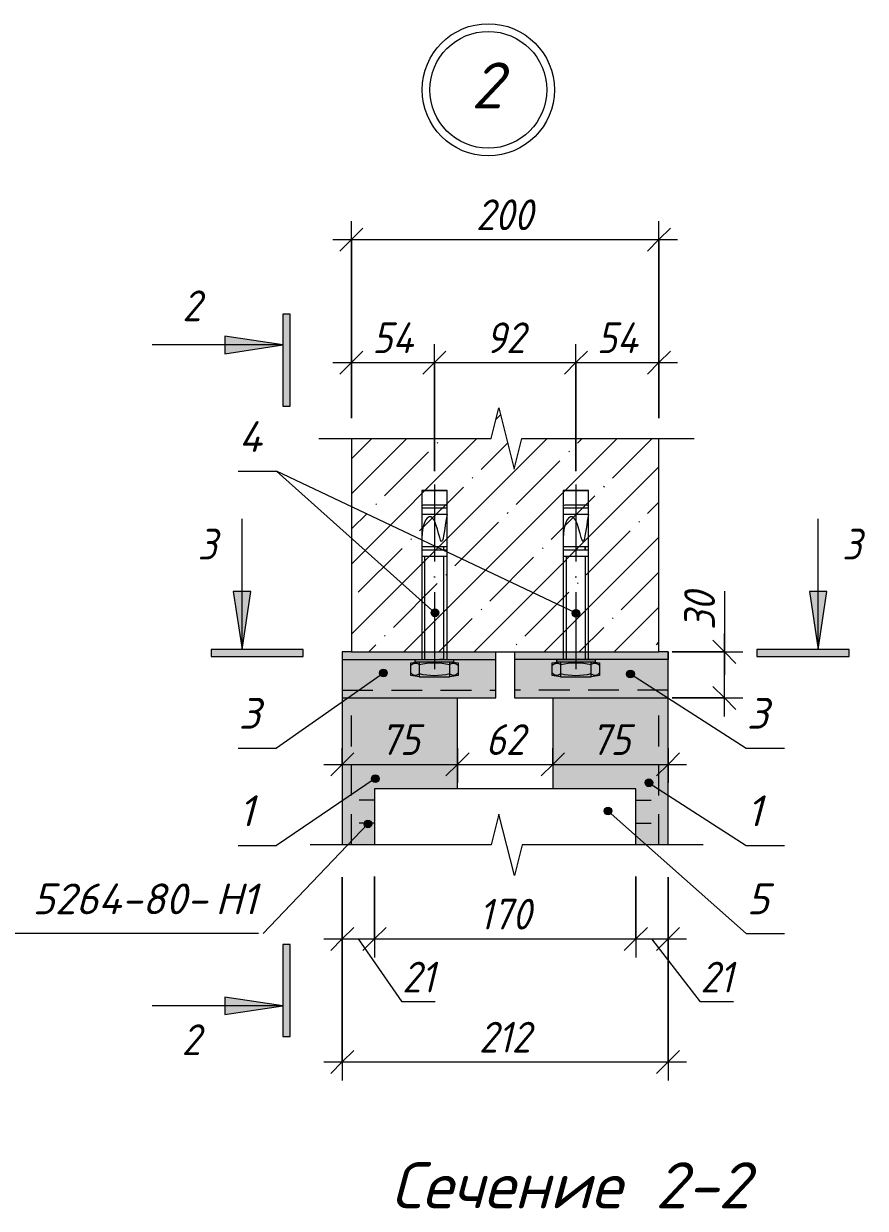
# Model space of a CAD drawing. Header units: millimetres. Extents: x 1525 to 46824, y -520 to 14115.
# Drawn here: x 32928 to 33475, y 3979 to 4749 of the extents above; entities that cross this region are included whole.
import ezdxf

# ---------------------------------------------------------------- set-up
doc = ezdxf.new("R2010")
doc.units = ezdxf.units.MM
for name, pattern in [('200_ШТРИХ_ш1п0_6_', [32, 20, -12]), ('50_200_ШТРИХ_1Т_ш5_п1_п1_', [70, 50, -10, 0, -10]), ('IMPORT-Невидимая', [39.122222, 28.222222, -10.9])]:
    doc.linetypes.add(name, pattern=pattern)
for name, color, linetype, lineweight in [('A-ANNO-DIMS', 7, 'Continuous', 9), ('A-ANNO-DIMS-10', 7, 'Continuous', 9), ('A-ANNO-NOTE', 7, 'Continuous', 9), ('A-DETL', 7, 'Continuous', 9), ('A-DETL-1', 7, 'Continuous', 5), ('A-DETL-2', 7, '200_ШТРИХ_ш1п0_6_', 5), ('A-DETL-3', 7, 'Continuous', 20), ('A-DETL-4', 7, 'IMPORT-Невидимая', 5), ('A-DETL-5', 7, '50_200_ШТРИХ_1Т_ш5_п1_п1_', 5), ('A-DETL-GENF', 7, 'Continuous', 9), ('A-DETL-GENF-1', 7, 'Continuous', 5), ('G-ANNO-TEXT', 7, 'Continuous', 9)]:
    doc.layers.add(name, color=color, linetype=linetype, lineweight=lineweight)
doc.layers.add('A-DETL-GENF-2', color=7, linetype='Continuous', lineweight=9, true_color=0xffffff)
doc.styles.add('ISOCPEUR_B_I', font='', dxfattribs={"height": 30})
doc.styles.add('ISOCPEUR_I_3', font='isocpeui.ttf', dxfattribs={"width": 0.9, "height": 20})
doc.styles.add('ISOCPEUR_I_5', font='isocpeui.ttf', dxfattribs={"height": 20})
doc.styles.get('ISOCPEUR_B_I').set_extended_font_data('ISOCPEUR', italic=True, bold=True)
doc.dimstyles.new('ISO-2_0_0_9К_СРЕДНИЙ_1', dxfattribs={"dimscale": 304.8, "dimtxt": 19.919624, "dimasz": 0.049213, "dimexe": 0.03937, "dimexo": 0, "dimgap": 0, "dimtad": 1, "dimdec": 0, "dimzin": 0, "dimdsep": 46, "dimtxsty": 'ISOCPEUR_I_3', "dimblk1": 'OBLIQUE', "dimblk2": 'OBLIQUE', "dimsah": 1, "dimcen": 0.09, "dimdle": 0.03937, "dimazin": 0, "dimtfac": 1, "dimtdec": 4, "dimtix": 1, "dimtmove": 0, "dimatfit": 3, "dimfxl": 1, "dimtvp": 1, "dimtolj": 1, "dimtzin": 0, "dimarcsym": 2})
doc.dimstyles.new('ISO-2_0_0_9К_СРЕДНИЙ_3', dxfattribs={"dimscale": 304.8, "dimtxt": 19.919624, "dimasz": 0.049213, "dimexe": 0.03937, "dimexo": 0, "dimgap": 0, "dimtad": 1, "dimdec": 0, "dimzin": 0, "dimdsep": 46, "dimtxsty": 'ISOCPEUR_I_3', "dimblk1": 'OBLIQUE', "dimblk2": 'OBLIQUE', "dimsah": 1, "dimcen": 0.09, "dimdle": 0.03937, "dimazin": 0, "dimtfac": 1, "dimtdec": 4, "dimtix": 1, "dimtmove": 1, "dimatfit": 3, "dimfxl": 1, "dimtvp": 1, "dimtolj": 1, "dimtzin": 0, "dimarcsym": 2})

# ---------------------------------------------------------------- blocks, each defined once
blk = doc.blocks.new('DET_Линия разрыва - Линия разрыва-25057212-АР1_Фахверк из 2-х уголков Ф-11_1_ Ф-18_1_ Ф-20_1_ Ф-26_1_Узлы 3 эт_')
at = {"layer": 'A-DETL-GENF'}
for p, q in [((-5, 20), (-10, 0)), ((5, -20), (-5, 20)), ((-10, 0), (-127.72, 0)), ((10, 0), (5, -20)), ((127.72, 0), (10, 0))]:
    blk.add_line(p, q, dxfattribs=at)
blk = doc.blocks.new('DET_Линия разрыва - Линия разрыва-25057213-АР1_Фахверк из 2-х уголков Ф-11_1_ Ф-18_1_ Ф-20_1_ Ф-26_1_Узлы 3 эт_')
at = {"layer": 'A-DETL-GENF'}
for p, q in [((-5, 20), (-10, 0)), ((5, -20), (-5, 20)), ((-10, 0), (-122.1, 0)), ((10, 0), (5, -20)), ((122.1, 0), (10, 0))]:
    blk.add_line(p, q, dxfattribs=at)
blk = doc.blocks.new('DIMBLOCK170-АР1_Фахверк из 2-х уголков Ф-11_1_ Ф-18_1_ Ф-20_1_ Ф-26_1_Узлы 3 эт_')
at = {"layer": 'A-ANNO-DIMS-10'}
for p, q in [((33140.91, 4492.9), (33140.91, 4541.02)), ((33194.91, 4458.33), (33194.91, 4541.02)), ((33128.91, 4529.02), (33194.91, 4529.02)), ((33140.91, 4529.02), (33140.91, 4492.9)), ((33194.91, 4529.02), (33194.91, 4458.33))]:
    blk.add_line(p, q, dxfattribs=at)
at = {"layer": 'A-ANNO-DIMS-10', "lineweight": 20}
for p, q in [((33140.91, 4529.02), (33148.41, 4536.52)), ((33194.91, 4529.02), (33202.41, 4536.52)), ((33140.91, 4529.02), (33133.41, 4521.52)), ((33194.91, 4529.02), (33187.41, 4521.52))]:
    blk.add_line(p, q, dxfattribs=at)
at = {"layer": 'A-ANNO-DIMS-10', "color": 0, "insert": (33154.5, 4555.15), "char_height": 20, "width": 32.1779, "attachment_point": 1, "line_spacing_factor": 1.149209, "style": 'ISOCPEUR_I_3'}
blk.add_mtext('54', dxfattribs=at)
blk = doc.blocks.new('_Oblique')
at = {"color": 0, "linetype": 'ByBlock', "lineweight": -2}
blk.add_line((-0.5, -0.5), (0.5, 0.5), dxfattribs=at)
blk = doc.blocks.new('DIMBLOCK171-АР1_Фахверк из 2-х уголков Ф-11_1_ Ф-18_1_ Ф-20_1_ Ф-26_1_Узлы 3 эт_')
at = {"layer": 'A-ANNO-DIMS-10'}
for p, q in [((33194.91, 4458.33), (33194.91, 4541.02)), ((33286.91, 4458.33), (33286.91, 4541.02)), ((33194.91, 4529.02), (33286.91, 4529.02)), ((33194.91, 4529.02), (33194.91, 4458.33)), ((33286.91, 4529.02), (33286.91, 4458.33))]:
    blk.add_line(p, q, dxfattribs=at)
at = {"layer": 'A-ANNO-DIMS-10', "lineweight": 20}
for p, q in [((33194.91, 4529.02), (33202.41, 4536.52)), ((33286.91, 4529.02), (33294.41, 4536.52)), ((33194.91, 4529.02), (33187.41, 4521.52)), ((33286.91, 4529.02), (33279.41, 4521.52))]:
    blk.add_line(p, q, dxfattribs=at)
at = {"layer": 'A-ANNO-DIMS-10', "color": 0, "insert": (33228.27, 4555.15), "char_height": 20, "width": 30.3391, "attachment_point": 1, "line_spacing_factor": 1.149209, "style": 'ISOCPEUR_I_3'}
blk.add_mtext('92', dxfattribs=at)
blk = doc.blocks.new('DIMBLOCK172-АР1_Фахверк из 2-х уголков Ф-11_1_ Ф-18_1_ Ф-20_1_ Ф-26_1_Узлы 3 эт_')
at = {"layer": 'A-ANNO-DIMS-10'}
for p, q in [((33286.91, 4458.33), (33286.91, 4541.02)), ((33340.91, 4492.9), (33340.91, 4541.02)), ((33286.91, 4529.02), (33352.91, 4529.02)), ((33286.91, 4529.02), (33286.91, 4458.33)), ((33340.91, 4529.02), (33340.91, 4492.9))]:
    blk.add_line(p, q, dxfattribs=at)
at = {"layer": 'A-ANNO-DIMS-10', "lineweight": 20}
for p, q in [((33286.91, 4529.02), (33294.41, 4536.52)), ((33340.91, 4529.02), (33348.41, 4536.52)), ((33286.91, 4529.02), (33279.41, 4521.52)), ((33340.91, 4529.02), (33333.41, 4521.52))]:
    blk.add_line(p, q, dxfattribs=at)
at = {"layer": 'A-ANNO-DIMS-10', "color": 0, "insert": (33300.5, 4555.15), "char_height": 20, "width": 32.1779, "attachment_point": 1, "line_spacing_factor": 1.149209, "style": 'ISOCPEUR_I_3'}
blk.add_mtext('54', dxfattribs=at)
blk = doc.blocks.new('DIMBLOCK173-АР1_Фахверк из 2-х уголков Ф-11_1_ Ф-18_1_ Ф-20_1_ Ф-26_1_Узлы 3 эт_')
at = {"layer": 'A-ANNO-DIMS-10'}
for p, q in [((33209.91, 4278.34), (33209.91, 4255.73)), ((33209.91, 4267.73), (33209.91, 4278.34)), ((33271.91, 4278.34), (33271.91, 4255.73)), ((33271.91, 4267.73), (33271.91, 4278.34)), ((33197.91, 4267.73), (33283.91, 4267.73))]:
    blk.add_line(p, q, dxfattribs=at)
at = {"layer": 'A-ANNO-DIMS-10', "lineweight": 20}
for p, q in [((33209.91, 4267.73), (33217.41, 4275.23)), ((33271.91, 4267.73), (33279.41, 4275.23)), ((33209.91, 4267.73), (33202.41, 4260.23)), ((33271.91, 4267.73), (33264.41, 4260.23))]:
    blk.add_line(p, q, dxfattribs=at)
at = {"layer": 'A-ANNO-DIMS-10', "color": 0, "insert": (33228.27, 4293.86), "char_height": 20, "width": 30.3391, "attachment_point": 1, "line_spacing_factor": 1.149209, "style": 'ISOCPEUR_I_3'}
blk.add_mtext('62', dxfattribs=at)
blk = doc.blocks.new('DIMBLOCK174-АР1_Фахверк из 2-х уголков Ф-11_1_ Ф-18_1_ Ф-20_1_ Ф-26_1_Узлы 3 эт_')
at = {"layer": 'A-ANNO-DIMS-10'}
for p, q in [((33134.91, 4278.34), (33134.91, 4255.73)), ((33134.91, 4267.73), (33134.91, 4278.34)), ((33209.91, 4278.34), (33209.91, 4255.73)), ((33209.91, 4267.73), (33209.91, 4278.34)), ((33122.91, 4267.73), (33221.91, 4267.73))]:
    blk.add_line(p, q, dxfattribs=at)
at = {"layer": 'A-ANNO-DIMS-10', "lineweight": 20}
for p, q in [((33134.91, 4267.73), (33142.41, 4275.23)), ((33209.91, 4267.73), (33217.41, 4275.23)), ((33134.91, 4267.73), (33127.41, 4260.23)), ((33209.91, 4267.73), (33202.41, 4260.23))]:
    blk.add_line(p, q, dxfattribs=at)
at = {"layer": 'A-ANNO-DIMS-10', "color": 0, "insert": (33159.77, 4293.86), "char_height": 20, "width": 30.3391, "attachment_point": 1, "line_spacing_factor": 1.149209, "style": 'ISOCPEUR_I_3'}
blk.add_mtext('75', dxfattribs=at)
blk = doc.blocks.new('DIMBLOCK175-АР1_Фахверк из 2-х уголков Ф-11_1_ Ф-18_1_ Ф-20_1_ Ф-26_1_Узлы 3 эт_')
at = {"layer": 'A-ANNO-DIMS-10'}
for p, q in [((33271.91, 4278.34), (33271.91, 4255.73)), ((33271.91, 4267.73), (33271.91, 4278.34)), ((33346.91, 4278.34), (33346.91, 4255.73)), ((33346.91, 4267.73), (33346.91, 4278.34)), ((33259.91, 4267.73), (33358.91, 4267.73))]:
    blk.add_line(p, q, dxfattribs=at)
at = {"layer": 'A-ANNO-DIMS-10', "lineweight": 20}
for p, q in [((33271.91, 4267.73), (33279.41, 4275.23)), ((33346.91, 4267.73), (33354.41, 4275.23)), ((33271.91, 4267.73), (33264.41, 4260.23)), ((33346.91, 4267.73), (33339.41, 4260.23))]:
    blk.add_line(p, q, dxfattribs=at)
at = {"layer": 'A-ANNO-DIMS-10', "color": 0, "insert": (33296.77, 4293.86), "char_height": 20, "width": 30.3391, "attachment_point": 1, "line_spacing_factor": 1.149209, "style": 'ISOCPEUR_I_3'}
blk.add_mtext('75', dxfattribs=at)
blk = doc.blocks.new('DIMBLOCK176-АР1_Фахверк из 2-х уголков Ф-11_1_ Ф-18_1_ Ф-20_1_ Ф-26_1_Узлы 3 эт_')
at = {"layer": 'A-ANNO-DIMS-10'}
for p, q in [((33134.91, 4194.31), (33134.91, 4062.19)), ((33134.91, 4074.19), (33134.91, 4194.31)), ((33346.91, 4194.31), (33346.91, 4062.19)), ((33346.91, 4074.19), (33346.91, 4194.31)), ((33122.91, 4074.19), (33358.91, 4074.19))]:
    blk.add_line(p, q, dxfattribs=at)
at = {"layer": 'A-ANNO-DIMS-10', "lineweight": 20}
for p, q in [((33134.91, 4074.19), (33142.41, 4081.69)), ((33346.91, 4074.19), (33354.41, 4081.69)), ((33134.91, 4074.19), (33127.41, 4066.69)), ((33346.91, 4074.19), (33339.41, 4066.69))]:
    blk.add_line(p, q, dxfattribs=at)
at = {"layer": 'A-ANNO-DIMS-10', "color": 0, "insert": (33223.86, 4100.32), "char_height": 20, "width": 40.9118, "attachment_point": 1, "line_spacing_factor": 1.149209, "style": 'ISOCPEUR_I_3'}
blk.add_mtext('212', dxfattribs=at)
blk = doc.blocks.new('DIMBLOCK177-АР1_Фахверк из 2-х уголков Ф-11_1_ Ф-18_1_ Ф-20_1_ Ф-26_1_Узлы 3 эт_')
at = {"layer": 'A-ANNO-DIMS-10'}
for p, q in [((33383.5, 4380.29), (33383.5, 4355)), ((33383.5, 4355), (33383.5, 4325.91)), ((33383.5, 4298.91), (33383.5, 4352.91)), ((33349.51, 4340.91), (33395.5, 4340.91)), ((33383.5, 4340.91), (33349.51, 4340.91)), ((33349.51, 4310.91), (33395.5, 4310.91)), ((33383.5, 4310.91), (33349.51, 4310.91))]:
    blk.add_line(p, q, dxfattribs=at)
at = {"layer": 'A-ANNO-DIMS-10', "lineweight": 20}
for p, q in [((33383.5, 4340.91), (33376, 4348.41)), ((33383.5, 4340.91), (33391, 4333.41)), ((33383.5, 4310.91), (33376, 4318.41)), ((33383.5, 4310.91), (33391, 4303.41))]:
    blk.add_line(p, q, dxfattribs=at)
at = {"layer": 'A-ANNO-DIMS-10', "color": 0, "insert": (33357.37, 4355), "char_height": 20, "width": 30.3391, "attachment_point": 1, "rotation": 90, "line_spacing_factor": 1.149209, "style": 'ISOCPEUR_I_3'}
blk.add_mtext('30', dxfattribs=at)
blk = doc.blocks.new('_AT__Текстовая выноска1 - _AT__Текстовая выноска-30601245-АР1_Фахверк из 2-х уголков Ф-11_1_ Ф-18_1_ Ф-20_1_ Ф-26_1_Узлы 3 эт_')
at = {"layer": 'A-ANNO-NOTE'}
blk.add_line((0, 0), (2.5, 0), dxfattribs=at)
blk = doc.blocks.new('DIMBLOCK178-АР1_Фахверк из 2-х уголков Ф-11_1_ Ф-18_1_ Ф-20_1_ Ф-26_1_Узлы 3 эт_')
at = {"layer": 'A-ANNO-DIMS-10'}
for p, q in [((33140.91, 4510.87), (33140.91, 4621.02)), ((33340.91, 4510.87), (33340.91, 4621.02)), ((33128.91, 4609.02), (33352.91, 4609.02)), ((33140.91, 4609.02), (33140.91, 4510.87)), ((33340.91, 4609.02), (33340.91, 4510.87))]:
    blk.add_line(p, q, dxfattribs=at)
at = {"layer": 'A-ANNO-DIMS-10', "lineweight": 20}
for p, q in [((33140.91, 4609.02), (33148.41, 4616.52)), ((33340.91, 4609.02), (33348.41, 4616.52)), ((33140.91, 4609.02), (33133.41, 4601.52)), ((33340.91, 4609.02), (33333.41, 4601.52))]:
    blk.add_line(p, q, dxfattribs=at)
at = {"layer": 'A-ANNO-DIMS-10', "color": 0, "insert": (33221.95, 4635.15), "char_height": 20, "width": 45.5087, "attachment_point": 1, "line_spacing_factor": 1.149209, "style": 'ISOCPEUR_I_3'}
blk.add_mtext('200', dxfattribs=at)
blk = doc.blocks.new('_AT__Текстовая выноска 2_0 - _AT__Текстовая выноска 2_0-30620700-АР1_Фахверк из 2-х уголков Ф-11_1_ Ф-18_1_ Ф-20_1_ Ф-26_1_Узлы 3 эт_')
at = {"layer": 'A-ANNO-NOTE'}
blk.add_line((0, 0), (23, 0), dxfattribs=at)
blk = doc.blocks.new('DIMBLOCK179-АР1_Фахверк из 2-х уголков Ф-11_1_ Ф-18_1_ Ф-20_1_ Ф-26_1_Узлы 3 эт_')
at = {"layer": 'A-ANNO-DIMS-10'}
for p, q in [((33134.91, 4194.31), (33134.91, 4142.19)), ((33134.91, 4154.19), (33134.91, 4194.31)), ((33155.91, 4194.89), (33155.91, 4142.19)), ((33155.91, 4154.19), (33155.91, 4194.89)), ((33122.91, 4154.19), (33155.91, 4154.19)), ((33173.89, 4113.26), (33145.41, 4154.19)), ((33195.35, 4113.26), (33173.89, 4113.26))]:
    blk.add_line(p, q, dxfattribs=at)
at = {"layer": 'A-ANNO-DIMS-10', "lineweight": 20}
for p, q in [((33134.91, 4154.19), (33142.41, 4161.69)), ((33155.91, 4154.19), (33163.41, 4161.69)), ((33134.91, 4154.19), (33127.41, 4146.69)), ((33155.91, 4154.19), (33148.41, 4146.69))]:
    blk.add_line(p, q, dxfattribs=at)
at = {"layer": 'A-ANNO-DIMS-10', "color": 0, "insert": (33173.89, 4139.39), "char_height": 20, "width": 25.7423, "attachment_point": 1, "line_spacing_factor": 1.149209, "style": 'ISOCPEUR_I_3'}
blk.add_mtext('21', dxfattribs=at)
blk = doc.blocks.new('DIMBLOCK180-АР1_Фахверк из 2-х уголков Ф-11_1_ Ф-18_1_ Ф-20_1_ Ф-26_1_Узлы 3 эт_')
at = {"layer": 'A-ANNO-DIMS-10'}
for p, q in [((33155.91, 4194.89), (33155.91, 4142.19)), ((33155.91, 4154.19), (33155.91, 4194.89)), ((33325.91, 4194.89), (33325.91, 4142.19)), ((33325.91, 4154.19), (33325.91, 4194.89)), ((33155.91, 4154.19), (33325.91, 4154.19))]:
    blk.add_line(p, q, dxfattribs=at)
at = {"layer": 'A-ANNO-DIMS-10', "lineweight": 20}
for p, q in [((33155.91, 4154.19), (33163.41, 4161.69)), ((33325.91, 4154.19), (33333.41, 4161.69)), ((33155.91, 4154.19), (33148.41, 4146.69)), ((33325.91, 4154.19), (33318.41, 4146.69))]:
    blk.add_line(p, q, dxfattribs=at)
at = {"layer": 'A-ANNO-DIMS-10', "color": 0, "insert": (33223.86, 4180.32), "char_height": 20, "width": 40.9118, "attachment_point": 1, "line_spacing_factor": 1.149209, "style": 'ISOCPEUR_I_3'}
blk.add_mtext('170', dxfattribs=at)
blk = doc.blocks.new('DIMBLOCK181-АР1_Фахверк из 2-х уголков Ф-11_1_ Ф-18_1_ Ф-20_1_ Ф-26_1_Узлы 3 эт_')
at = {"layer": 'A-ANNO-DIMS-10'}
for p, q in [((33325.91, 4194.89), (33325.91, 4142.19)), ((33325.91, 4154.19), (33325.91, 4194.89)), ((33346.91, 4194.31), (33346.91, 4142.19)), ((33346.91, 4154.19), (33346.91, 4194.31)), ((33325.91, 4154.19), (33358.91, 4154.19)), ((33367.9, 4113.26), (33336.41, 4154.19)), ((33389.35, 4113.26), (33367.9, 4113.26))]:
    blk.add_line(p, q, dxfattribs=at)
at = {"layer": 'A-ANNO-DIMS-10', "lineweight": 20}
for p, q in [((33325.91, 4154.19), (33333.41, 4161.69)), ((33346.91, 4154.19), (33354.41, 4161.69)), ((33325.91, 4154.19), (33318.41, 4146.69)), ((33346.91, 4154.19), (33339.41, 4146.69))]:
    blk.add_line(p, q, dxfattribs=at)
at = {"layer": 'A-ANNO-DIMS-10', "color": 0, "insert": (33367.9, 4139.39), "char_height": 20, "width": 25.7423, "attachment_point": 1, "line_spacing_factor": 1.149209, "style": 'ISOCPEUR_I_3'}
blk.add_mtext('21', dxfattribs=at)

msp = doc.modelspace()

# ---------------------------------------------------------------- hatches: boundary and pattern name
at = {"layer": 'A-ANNO-NOTE'}
h = msp.add_hatch(color=256, dxfattribs=at)
edge = h.paths.add_edge_path(flags=0)
edge.add_arc((33195.20789, 4366.27341), 2.5, 0, 360)
h = msp.add_hatch(color=256, dxfattribs=at)
edge = h.paths.add_edge_path(flags=0)
edge.add_arc((33287.00187, 4366.02316), 2.5, 0, 360)
h = msp.add_hatch(color=256, dxfattribs=at)
edge = h.paths.add_edge_path(flags=0)
edge.add_arc((33161.72104, 4327.13891), 2.5, 0, 360)
h = msp.add_hatch(color=256, dxfattribs=at)
edge = h.paths.add_edge_path(flags=0)
edge.add_arc((33322.43019, 4326.52167), 2.5, 0, 360)
h = msp.add_hatch(color=256, dxfattribs=at)
edge = h.paths.add_edge_path(flags=0)
edge.add_arc((33156.43231, 4258.47522), 2.5, 0, 360)
h = msp.add_hatch(color=256, dxfattribs=at)
edge = h.paths.add_edge_path(flags=0)
edge.add_arc((33334.41009, 4255.73011), 2.5, 0, 360)
h = msp.add_hatch(color=256, dxfattribs=at)
edge = h.paths.add_edge_path(flags=0)
edge.add_arc((33307.81765, 4237.35559), 2.5, 0, 360)
h = msp.add_hatch(color=256, dxfattribs=at)
edge = h.paths.add_edge_path(flags=0)
edge.add_arc((33151.62811, 4229.01467), 2.5, 0, 360)
at = {"layer": 'A-DETL-GENF'}
for points in [[(33100.98853, 4500.5861), (33100.98853, 4560.46287), (33096.30082, 4560.46287), (33096.30082, 4500.5861)], [(33058.58212, 4534.80507), (33096.30082, 4540.46287), (33058.58212, 4546.12068), (33058.58212, 4540.46287)], [(33069.72918, 4342.51399), (33075.38699, 4380.23269), (33064.07138, 4380.23269)], [(33444.5933, 4342.51399), (33450.2511, 4380.23269), (33438.93549, 4380.23269)], [(33109.60595, 4337.82628), (33109.60595, 4342.51399), (33049.72918, 4342.51399), (33049.72918, 4337.82628), (33069.72918, 4337.82628)], [(33464.5933, 4337.82628), (33464.5933, 4342.51399), (33404.71653, 4342.51399), (33404.71653, 4337.82628), (33444.5933, 4337.82628)], [(33100.98853, 4090.69176), (33100.98853, 4150.56853), (33096.30082, 4150.56853), (33096.30082, 4090.69176)], [(33058.58212, 4105.03395), (33096.30082, 4110.69176), (33058.58212, 4116.34956), (33058.58212, 4110.69176)]]:
    msp.add_hatch(color=256, dxfattribs=at).paths.add_polyline_path(points, flags=0)
at = {"layer": 'A-DETL-GENF-1'}
h = msp.add_hatch(dxfattribs=at)
h.set_pattern_fill('FP_8', color=256, style=0, pattern_type=2)
h.set_pattern_definition([(45, (27283.072, 0), (-22.80985, 22.80985), []), (45, (27305.882, 0), (-22.80985, 22.80985), [40.323, -8.065, 0.671, -7.394])])
h.paths.add_polyline_path([(33251.82723, 4340.91086), (33340.91124, 4340.91086), (33340.91124, 4479.66157), (33251.82723, 4479.66157), (33246.82723, 4459.66157), (33236.82723, 4499.66157), (33231.82723, 4479.66157), (33140.91124, 4479.66157), (33140.91124, 4340.91086), (33246.91124, 4340.91086)], flags=0)
at = {"layer": 'A-DETL-GENF-2'}
for points in [[(33234.91124, 4310.91086), (33234.91124, 4340.91086), (33134.91124, 4340.91086), (33134.91124, 4310.91086), (33209.91124, 4310.91086)], [(33246.91124, 4310.91086), (33346.91124, 4310.91086), (33346.91124, 4340.91086), (33246.91124, 4340.91086)], [(33155.91124, 4215.41014), (33155.91124, 4251.91086), (33209.91124, 4251.91086), (33209.91124, 4310.91086), (33134.91124, 4310.91086), (33134.91124, 4215.41014)], [(33325.91124, 4215.41014), (33346.91124, 4215.41014), (33346.91124, 4310.91086), (33271.91124, 4310.91086), (33271.91124, 4251.91086), (33325.91124, 4251.91086), (33325.91124, 4249.79714)]]:
    msp.add_hatch(color=256, dxfattribs=at).paths.add_polyline_path(points, flags=0)

# ---------------------------------------------------------------- linework, layer by layer
at = {"layer": 'A-ANNO-NOTE'}
for p, q in [((33287.00187, 4366.02316), (33092.17221, 4458.37977)), ((33195.20789, 4366.27341), (33092.17221, 4458.37977)), ((33161.72104, 4327.13891), (33092.17221, 4278.36783)), ((33322.43019, 4326.52167), (33397.64403, 4278.36783)), ((33156.43231, 4258.47522), (33092.17221, 4215.01584)), ((33334.41009, 4255.73011), (33397.64403, 4215.01584)), ((33307.81765, 4237.35559), (33397.64403, 4157.72957)), ((33151.62811, 4229.01467), (33083.41463, 4157.72957))]:
    msp.add_line(p, q, dxfattribs=at)
for centre in [(33195.20789, 4366.27341), (33287.00187, 4366.02316), (33161.72104, 4327.13891), (33322.43019, 4326.52167), (33156.43231, 4258.47522), (33334.41009, 4255.73011), (33307.81765, 4237.35559), (33151.62811, 4229.01467)]:
    msp.add_circle(centre, 2.5, dxfattribs=at)
at = {"layer": 'A-DETL'}
for p, q in [((33140.91124, 4340.91086), (33134.91124, 4340.91086)), ((33134.91124, 4340.91086), (33134.91124, 4310.91086)), ((33234.91124, 4310.91086), (33234.91124, 4340.91086)), ((33246.91124, 4340.91086), (33246.91124, 4310.91086)), ((33346.91124, 4340.91086), (33340.91124, 4340.91086)), ((33346.91124, 4310.91086), (33346.91124, 4340.91086)), ((33134.91124, 4335.91086), (33234.91124, 4335.91086)), ((33346.91124, 4335.91086), (33246.91124, 4335.91086)), ((33134.91124, 4310.91086), (33134.91124, 4215.41014)), ((33134.91124, 4310.91086), (33234.91124, 4310.91086)), ((33209.91124, 4251.91086), (33209.91124, 4310.91086)), ((33246.91124, 4310.91086), (33346.91124, 4310.91086)), ((33271.91124, 4310.91086), (33271.91124, 4251.91086)), ((33346.91124, 4215.41014), (33346.91124, 4310.91086)), ((33325.91124, 4251.91086), (33155.91124, 4251.91086)), ((33155.91124, 4251.91086), (33155.91124, 4215.41014)), ((33325.91124, 4215.41014), (33325.91124, 4251.91086))]:
    msp.add_line(p, q, dxfattribs=at)
at = {"layer": 'A-DETL-1'}
for p, q in [((33096.30082, 4560.46287), (33096.30082, 4540.46287)), ((33100.98853, 4560.46287), (33096.30082, 4560.46287)), ((33100.98853, 4500.5861), (33100.98853, 4560.46287)), ((33058.58212, 4546.12068), (33058.58212, 4534.80507)), ((33096.30082, 4540.46287), (33058.58212, 4546.12068)), ((33096.30082, 4540.46287), (33011.30082, 4540.46287)), ((33058.58212, 4534.80507), (33096.30082, 4540.46287)), ((33096.30082, 4540.46287), (33096.30082, 4500.5861)), ((33096.30082, 4500.5861), (33100.98853, 4500.5861)), ((33186.64514, 4445.91086), (33203.17734, 4445.91086)), ((33203.17734, 4445.91086), (33186.64514, 4445.91086)), ((33186.64514, 4445.91086), (33186.64514, 4335.91086)), ((33203.17734, 4335.91086), (33203.17734, 4445.91086)), ((33278.64514, 4445.91086), (33295.17734, 4445.91086)), ((33295.17734, 4445.91086), (33278.64514, 4445.91086)), ((33278.64514, 4445.91086), (33278.64514, 4335.91086)), ((33295.17734, 4335.91086), (33295.17734, 4445.91086)), ((33203.17734, 4434.2641), (33186.64514, 4434.2641)), ((33203.17734, 4430.13105), (33186.64514, 4430.13105)), ((33202.20541, 4436.33062), (33187.61707, 4436.33062)), ((33295.17734, 4434.2641), (33278.64514, 4434.2641)), ((33295.17734, 4430.13105), (33278.64514, 4430.13105)), ((33294.20541, 4436.33062), (33279.61707, 4436.33062)), ((33069.72918, 4342.51399), (33069.72918, 4427.51399)), ((33444.5933, 4342.51399), (33444.5933, 4427.51399)), ((33203.17734, 4409.16812), (33186.64514, 4409.16812)), ((33203.17734, 4407.10159), (33186.64514, 4407.10159)), ((33201.02209, 4407.10159), (33201.02209, 4409.16812)), ((33201.11082, 4407.10159), (33201.11082, 4409.16812)), ((33295.17734, 4409.16812), (33278.64514, 4409.16812)), ((33295.17734, 4407.10159), (33278.64514, 4407.10159)), ((33293.02209, 4407.10159), (33293.02209, 4409.16812)), ((33293.11082, 4407.10159), (33293.11082, 4409.16812)), ((33203.17734, 4402.96854), (33186.64514, 4402.96854)), ((33188.75358, 4335.91086), (33188.75358, 4402.96854)), ((33201.0689, 4335.91086), (33201.0689, 4402.96854)), ((33295.17734, 4402.96854), (33278.64514, 4402.96854)), ((33280.75358, 4335.91086), (33280.75358, 4402.96854)), ((33293.0689, 4335.91086), (33293.0689, 4402.96854)), ((33064.07138, 4380.23269), (33069.72918, 4342.51399)), ((33075.38699, 4380.23269), (33064.07138, 4380.23269)), ((33069.72918, 4342.51399), (33075.38699, 4380.23269)), ((33450.2511, 4380.23269), (33438.93549, 4380.23269)), ((33438.93549, 4380.23269), (33444.5933, 4342.51399)), ((33444.5933, 4342.51399), (33450.2511, 4380.23269)), ((33049.72918, 4342.51399), (33049.72918, 4337.82628)), ((33069.72918, 4342.51399), (33049.72918, 4342.51399)), ((33049.72918, 4337.82628), (33109.60595, 4337.82628)), ((33109.60595, 4342.51399), (33069.72918, 4342.51399)), ((33109.60595, 4337.82628), (33109.60595, 4342.51399)), ((33444.5933, 4342.51399), (33404.71653, 4342.51399)), ((33404.71653, 4342.51399), (33404.71653, 4337.82628)), ((33404.71653, 4337.82628), (33464.5933, 4337.82628)), ((33464.5933, 4342.51399), (33444.5933, 4342.51399)), ((33464.5933, 4337.82628), (33464.5933, 4342.51399)), ((33179.50331, 4333.70619), (33184.99192, 4334.47505)), ((33179.50331, 4325.51291), (33179.50331, 4333.70619)), ((33182.23655, 4335.91086), (33182.23655, 4334.47505)), ((33182.23655, 4335.91086), (33207.58593, 4335.91086)), ((33182.23655, 4334.47505), (33207.58593, 4334.47505)), ((33184.99192, 4334.47505), (33184.99192, 4324.72659)), ((33184.99192, 4334.47505), (33204.83056, 4334.47505)), ((33200.45482, 4335.91086), (33198.41209, 4335.91086)), ((33204.83056, 4324.72659), (33204.83056, 4334.47505)), ((33204.83056, 4334.47505), (33210.31917, 4333.70619)), ((33207.58593, 4334.47505), (33207.58593, 4335.91086)), ((33210.31917, 4333.70619), (33210.31917, 4325.51291)), ((33271.50331, 4333.70619), (33276.99192, 4334.47505)), ((33271.50331, 4325.51291), (33271.50331, 4333.70619)), ((33274.23655, 4335.91086), (33274.23655, 4334.47505)), ((33274.23655, 4335.91086), (33299.58593, 4335.91086)), ((33274.23655, 4334.47505), (33299.58593, 4334.47505)), ((33276.99192, 4334.47505), (33276.99192, 4324.72659)), ((33276.99192, 4334.47505), (33296.83056, 4334.47505)), ((33292.45482, 4335.91086), (33290.41209, 4335.91086)), ((33296.83056, 4324.72659), (33296.83056, 4334.47505)), ((33296.83056, 4334.47505), (33302.31917, 4333.70619)), ((33299.58593, 4334.47505), (33299.58593, 4335.91086)), ((33302.31917, 4333.70619), (33302.31917, 4325.51291)), ((33184.99192, 4324.74405), (33179.50331, 4325.51291)), ((33184.99192, 4324.72659), (33204.83056, 4324.72659)), ((33210.31917, 4325.51291), (33204.83056, 4324.74405)), ((33276.99192, 4324.74405), (33271.50331, 4325.51291)), ((33276.99192, 4324.72659), (33296.83056, 4324.72659)), ((33302.31917, 4325.51291), (33296.83056, 4324.74405)), ((33155.91124, 4244.41086), (33145.91124, 4244.41086)), ((33325.91124, 4244.41086), (33335.91124, 4244.41086)), ((33155.91124, 4229.41086), (33145.91124, 4229.41086)), ((33325.91124, 4229.41086), (33335.91124, 4229.41086)), ((33100.98853, 4150.56853), (33096.30082, 4150.56853)), ((33096.30082, 4150.56853), (33096.30082, 4110.69176)), ((33100.98853, 4090.69176), (33100.98853, 4150.56853)), ((33096.30082, 4110.69176), (33058.58212, 4116.34956)), ((33058.58212, 4116.34956), (33058.58212, 4105.03395)), ((33096.30082, 4110.69176), (33011.30082, 4110.69176)), ((33058.58212, 4105.03395), (33096.30082, 4110.69176)), ((33096.30082, 4110.69176), (33096.30082, 4090.69176)), ((33096.30082, 4090.69176), (33100.98853, 4090.69176))]:
    msp.add_line(p, q, dxfattribs=at)
for radius in [43, 38]:
    msp.add_circle((33229.91124, 4706.41365), radius, dxfattribs=at)
for centre, radius, start, end in [((33187.82574, 4434.97066), 1.37588, 98.72344894, 149.10051461), ((33201.99674, 4434.97066), 1.37588, 30.89948546, 81.27655106), ((33279.82574, 4434.97066), 1.37588, 98.72344894, 149.10051461), ((33293.99674, 4434.97066), 1.37588, 30.89948546, 81.27655106), ((33182.63217, 4329.16811), 4.22871, 56.08031184, 137.72360384), ((33194.91124, 4290.75203), 42.8477, 76.61449587, 103.38550413), ((33207.19031, 4329.16811), 4.22871, 42.27639616, 123.91968815), ((33274.63217, 4329.16811), 4.22871, 56.08031184, 137.72360384), ((33286.91124, 4290.75203), 42.8477, 76.61449587, 103.38550413), ((33299.19031, 4329.16811), 4.22871, 42.27639615, 123.91968815), ((33182.63217, 4330.03352), 4.22871, 222.27639616, 303.91968816), ((33194.91124, 4368.44961), 42.8477, 256.61449587, 283.38550413), ((33207.19031, 4330.03352), 4.22871, 236.08031185, 317.72360385), ((33274.63217, 4330.03352), 4.22871, 222.27639616, 303.91968816), ((33286.91124, 4368.44961), 42.8477, 256.61449587, 283.38550413), ((33299.19031, 4330.03352), 4.22871, 236.08031185, 317.72360384)]:
    msp.add_arc(centre, radius, start, end, dxfattribs=at)
for points in [[(33203.17734, 4430.13105), (33201.9975, 4425.41441), (33199.53555, 4399.95592), (33195.77448, 4437.42804), (33186.64514, 4425.44026), (33186.64514, 4414.44226)], [(33295.17734, 4430.13105), (33293.9975, 4425.41441), (33291.53555, 4399.95592), (33287.77448, 4437.42804), (33278.64514, 4425.44026), (33278.64514, 4414.44226)]]:
    msp.add_open_spline(points, degree=3, knots=[3.947127755, 3.947127755, 3.947127755, 3.947127755, 10.095996178, 20.129436715, 28.583815858, 28.583815858, 28.583815858, 28.583815858], dxfattribs=at)
at = {"layer": 'A-DETL-2'}
for p, q in [((33134.91124, 4315.91086), (33234.91124, 4315.91086)), ((33346.91124, 4315.91086), (33246.91124, 4315.91086)), ((33140.91124, 4215.41014), (33140.91124, 4310.91086)), ((33340.91124, 4215.41014), (33340.91124, 4310.91086))]:
    msp.add_line(p, q, dxfattribs=at)
at = {"layer": 'A-DETL-3'}
for p, q in [((33140.91124, 4479.66157), (33140.91124, 4340.91086)), ((33340.91124, 4340.91086), (33340.91124, 4479.66157)), ((33140.91124, 4340.91086), (33340.91124, 4340.91086))]:
    msp.add_line(p, q, dxfattribs=at)
at = {"layer": 'A-DETL-4'}
for p, q in [((33134.91124, 4340.91086), (33134.91124, 4335.91086)), ((33346.91124, 4340.91086), (33346.91124, 4335.91086))]:
    msp.add_line(p, q, dxfattribs=at)
at = {"layer": 'A-DETL-5'}
for p, q in [((33194.91124, 4449.72659), (33194.91124, 4319.72659)), ((33286.91124, 4449.72659), (33286.91124, 4319.72659))]:
    msp.add_line(p, q, dxfattribs=at)

# ---------------------------------------------------------------- block references
at = {"layer": 'A-ANNO-NOTE', "xscale": 10, "yscale": 10, "zscale": 10}
for p in [(33067.17221, 4458.37977), (33067.17221, 4278.36783), (33397.64403, 4278.36783), (33067.17221, 4215.01584), (33397.64403, 4215.01584), (33397.64403, 4157.72957)]:
    msp.add_blockref('_AT__Текстовая выноска1 - _AT__Текстовая выноска-30601245-АР1_Фахверк из 2-х уголков Ф-11_1_ Ф-18_1_ Ф-20_1_ Ф-26_1_Узлы 3 эт_', p, dxfattribs=at)
at = {"layer": 'A-ANNO-NOTE', "xscale": 10, "yscale": 10, "zscale": 10, "rotation": 180}
msp.add_blockref('_AT__Текстовая выноска 2_0 - _AT__Текстовая выноска 2_0-30620700-АР1_Фахверк из 2-х уголков Ф-11_1_ Ф-18_1_ Ф-20_1_ Ф-26_1_Узлы 3 эт_', (33080.50663, 4157.72957), dxfattribs=at)
at = {"layer": 'A-DETL-GENF', "rotation": 180}
msp.add_blockref('DET_Линия разрыва - Линия разрыва-25057213-АР1_Фахверк из 2-х уголков Ф-11_1_ Ф-18_1_ Ф-20_1_ Ф-26_1_Узлы 3 эт_', (33241.82723, 4479.66157), dxfattribs=at)
at = {"layer": 'A-DETL-GENF'}
msp.add_blockref('DET_Линия разрыва - Линия разрыва-25057212-АР1_Фахверк из 2-х уголков Ф-11_1_ Ф-18_1_ Ф-20_1_ Ф-26_1_Узлы 3 эт_', (33241.87717, 4215.41014), dxfattribs=at)

# ---------------------------------------------------------------- texts
at = {"layer": 'A-ANNO-NOTE', "char_height": 20, "attachment_point": 1, "style": 'ISOCPEUR_I_5'}
for s, insert, width in [('\\fISOCPEUR|b0|i1|c204|p34|;4', (33067.58239, 4490.90657), 20.843875), ('\\fISOCPEUR|b0|i1|c204|p34|;3', (33067.58239, 4310.89464), 17.637125), ('\\fISOCPEUR|b0|i1|c204|p34|;3', (33398.05421, 4310.89464), 17.637125), ('\\fISOCPEUR|b0|i1|c204|p34|;1', (33067.58239, 4247.54264), 12.827), ('\\fISOCPEUR|b0|i1|c204|p34|;1', (33398.05421, 4247.54264), 12.827), (' 5264-80-', (32920.69645, 4190.25637), 159.5358125), ('\\fISOCPEUR|b0|i1|c204|p34|;Н', (33052.32666, 4190.25637), 20.843875), ('\\fISOCPEUR|b0|i1|c204|p34|;1', (33069.52457, 4190.25637), 12.827), ('\\fISOCPEUR|b0|i1|c204|p34|;5', (33398.05421, 4190.25637), 17.637125)]:
    msp.add_mtext(s, dxfattribs=dict(at, insert=insert, width=width))
at = {"layer": 'G-ANNO-TEXT', "attachment_point": 1}
for s, insert, char_height, width, style in [('\\fISOCPEUR|b1|i1|c204|p34|;2', (33218.76871, 4724.27309), 30, 26.4556875, 'ISOCPEUR_B_I'), ('\\fISOCPEUR|b0|i1|c204|p34|;\\W.9;2', (33030.92451, 4575.94925), 20, 15.8734125, 'ISOCPEUR_I_3'), ('\\fISOCPEUR|b0|i1|c204|p34|;\\W.9;3', (33040.81297, 4420.94925), 20, 15.8734125, 'ISOCPEUR_I_3'), ('\\fISOCPEUR|b0|i1|c204|p34|;\\W.9;3', (33460.0582, 4420.94925), 20, 15.8734125, 'ISOCPEUR_I_3'), ('\\fISOCPEUR|b0|i1|c204|p34|;\\W.9;2', (33030.51108, 4098.67814), 20, 15.8734125, 'ISOCPEUR_I_3'), ('Сечение', (33166.65454, 4009.01857), 30, 185.1898125, 'ISOCPEUR_B_I'), (' 2-2', (33319.45141, 4009.01857), 30, 102.616, 'ISOCPEUR_B_I')]:
    msp.add_mtext(s, dxfattribs=dict(at, insert=insert, char_height=char_height, width=width, style=style))

# ---------------------------------------------------------------- dimensions: what is measured, and where the dimension line sits
at = {"layer": 'A-ANNO-DIMS'}
for base, p1, p2, override, picture, middle in [((33340.91124, 4609.01767), (33140.91124, 4510.87068), (33340.91124, 4510.87068), {"dimpost": '<>', "dimfxl": 200}, 'DIMBLOCK178-АР1_Фахверк из 2-х уголков Ф-11_1_ Ф-18_1_ Ф-20_1_ Ф-26_1_Узлы 3 эт_', (33240.91124, 4619.01767)), ((33194.91124, 4529.01767), (33140.91124, 4492.89594), (33194.91124, 4458.32839), {"dimpost": '<>', "dimfxl": 64.116422}, 'DIMBLOCK170-АР1_Фахверк из 2-х уголков Ф-11_1_ Ф-18_1_ Ф-20_1_ Ф-26_1_Узлы 3 эт_', (33167.91124, 4539.01767)), ((33286.91124, 4529.01767), (33194.91124, 4458.32839), (33286.91124, 4458.32839), {"dimpost": '<>', "dimfxl": 92}, 'DIMBLOCK171-АР1_Фахверк из 2-х уголков Ф-11_1_ Ф-18_1_ Ф-20_1_ Ф-26_1_Узлы 3 эт_', (33240.91124, 4539.01767)), ((33340.91124, 4529.01767), (33286.91124, 4458.32839), (33340.91124, 4492.89594), {"dimpost": '<>', "dimfxl": 64.116422}, 'DIMBLOCK172-АР1_Фахверк из 2-х уголков Ф-11_1_ Ф-18_1_ Ф-20_1_ Ф-26_1_Узлы 3 эт_', (33313.91124, 4539.01767)), ((33209.91124, 4267.73235), (33134.91124, 4278.33895), (33209.91124, 4278.33895), {"dimpost": '<>', "dimfxl": 75}, 'DIMBLOCK174-АР1_Фахверк из 2-х уголков Ф-11_1_ Ф-18_1_ Ф-20_1_ Ф-26_1_Узлы 3 эт_', (33172.41124, 4277.86114)), ((33271.91124, 4267.73235), (33209.91124, 4278.33895), (33271.91124, 4278.33895), {"dimpost": '<>', "dimfxl": 62}, 'DIMBLOCK173-АР1_Фахверк из 2-х уголков Ф-11_1_ Ф-18_1_ Ф-20_1_ Ф-26_1_Узлы 3 эт_', (33240.91124, 4277.73235)), ((33346.91124, 4267.73235), (33271.91124, 4278.33895), (33346.91124, 4278.33895), {"dimpost": '<>', "dimfxl": 75}, 'DIMBLOCK175-АР1_Фахверк из 2-х уголков Ф-11_1_ Ф-18_1_ Ф-20_1_ Ф-26_1_Узлы 3 эт_', (33309.41124, 4277.86114)), ((33346.91124, 4074.1944), (33134.91124, 4194.31243), (33346.91124, 4194.31243), {"dimpost": '<>', "dimfxl": 212}, 'DIMBLOCK176-АР1_Фахверк из 2-х уголков Ф-11_1_ Ф-18_1_ Ф-20_1_ Ф-26_1_Узлы 3 эт_', (33240.91124, 4084.1944)), ((33325.91124, 4154.1944), (33155.91124, 4194.88559), (33325.91124, 4194.88559), {"dimpost": '<>', "dimfxl": 170}, 'DIMBLOCK180-АР1_Фахверк из 2-х уголков Ф-11_1_ Ф-18_1_ Ф-20_1_ Ф-26_1_Узлы 3 эт_', (33240.91124, 4164.32318))]:
    dim = msp.add_linear_dim(base=base, p1=p1, p2=p2, dimstyle='ISO-2_0_0_9К_СРЕДНИЙ_1', override=override, dxfattribs=at)
    dim.commit()
    dim.dimension.update_dxf_attribs({"geometry": picture, "text_midpoint": middle})
dim = msp.add_linear_dim(base=(33383.49932, 4340.91086), p1=(33349.51305, 4310.91086), p2=(33349.51305, 4340.91086), angle=90, dimstyle='ISO-2_0_0_9К_СРЕДНИЙ_3', override={"dimpost": '<>', "dimfxl": 30}, dxfattribs=at)
dim.commit()
dim.dimension.update_dxf_attribs({"geometry": 'DIMBLOCK177-АР1_Фахверк из 2-х уголков Ф-11_1_ Ф-18_1_ Ф-20_1_ Ф-26_1_Узлы 3 эт_', "text_midpoint": (33370.70354, 4370.17271), "dimtype": 160, "text_rotation": 90})
for base, p1, p2, picture, middle in [((33155.91124, 4154.1944), (33134.91124, 4194.31243), (33155.91124, 4194.88559), 'DIMBLOCK179-АР1_Фахверк из 2-х уголков Ф-11_1_ Ф-18_1_ Ф-20_1_ Ф-26_1_Узлы 3 эт_', (33186.76456, 4126.05713)), ((33346.91124, 4154.1944), (33325.91124, 4194.88559), (33346.91124, 4194.31243), 'DIMBLOCK181-АР1_Фахверк из 2-х уголков Ф-11_1_ Ф-18_1_ Ф-20_1_ Ф-26_1_Узлы 3 эт_', (33380.77407, 4126.05713))]:
    dim = msp.add_linear_dim(base=base, p1=p1, p2=p2, dimstyle='ISO-2_0_0_9К_СРЕДНИЙ_3', override={"dimpost": '<>', "dimfxl": 21.00782}, dxfattribs=at)
    dim.commit()
    dim.dimension.update_dxf_attribs({"geometry": picture, "text_midpoint": middle, "dimtype": 160})

doc.saveas('drawing.dxf')
